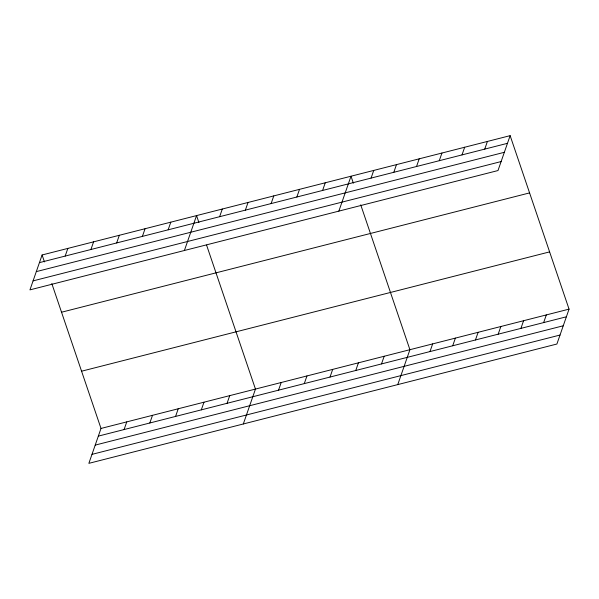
<?xml version="1.0" encoding="UTF-8"?>
<svg xmlns="http://www.w3.org/2000/svg" width="599" height="599" viewBox="0 0 599 599"><rect width="100%" height="100%" fill="white"/><g stroke="black" fill="none" stroke-linecap="round" stroke-linejoin="round"><path stroke-width="0.9" d="M42.102 254.972L29.95 289.871L497.994 170.55L510.138 135.651L42.102 254.972L44.461 261.913M65.171 256.08L67.844 248.413M90.913 249.513L93.586 241.846M116.655 242.954L119.328 235.287M142.397 236.388L145.07 228.721M168.139 229.829L170.812 222.162M51.821 283.597L101.006 428.45L88.862 463.349L556.898 344.028L569.05 309.129L510.138 135.651M184.402 250.494L196.554 215.595L198.913 222.536M124.083 429.558L126.756 421.891M219.631 216.703L222.296 209.036M149.825 422.991L152.498 415.324M245.373 210.137L248.038 202.469M175.567 416.432L178.24 408.765M271.115 203.578L273.78 195.91M201.309 409.866L203.982 402.206M296.857 197.011L299.522 189.344M227.051 403.307L229.724 395.639M322.599 190.452L325.264 182.785M243.314 423.972L255.466 389.08L206.573 245.088M338.854 211.118L351.007 176.226L353.365 183.159M278.535 390.181L281.208 382.514M371.073 178.09L373.739 170.43M304.277 383.615L306.95 375.955M393.805 172.295L396.471 164.628M330.019 377.056L332.692 369.388M416.537 166.5L419.21 158.832M355.761 370.489L358.434 362.829M439.269 160.704L441.942 153.037M381.503 363.93L384.176 356.263M462.009 154.909L464.674 147.242M397.766 384.595L409.918 349.704L360.725 204.843M484.741 149.114L487.406 141.446M429.977 351.568L432.65 343.908M452.717 345.773L455.382 338.113M475.449 339.977L478.114 332.318M498.181 334.182L500.846 326.522M520.913 328.387L523.586 320.727M543.645 322.591L546.318 314.932M39.429 262.639L507.473 143.318M36.299 271.624L504.343 152.303M33.08 280.879L501.116 161.565M61.54 312.221L529.583 192.9M81.569 371.208L549.612 251.887M101.006 428.45L569.05 309.129M98.341 436.117L566.377 316.796M95.211 445.102L563.255 325.781M91.991 454.364L560.028 335.043"/></g></svg>
